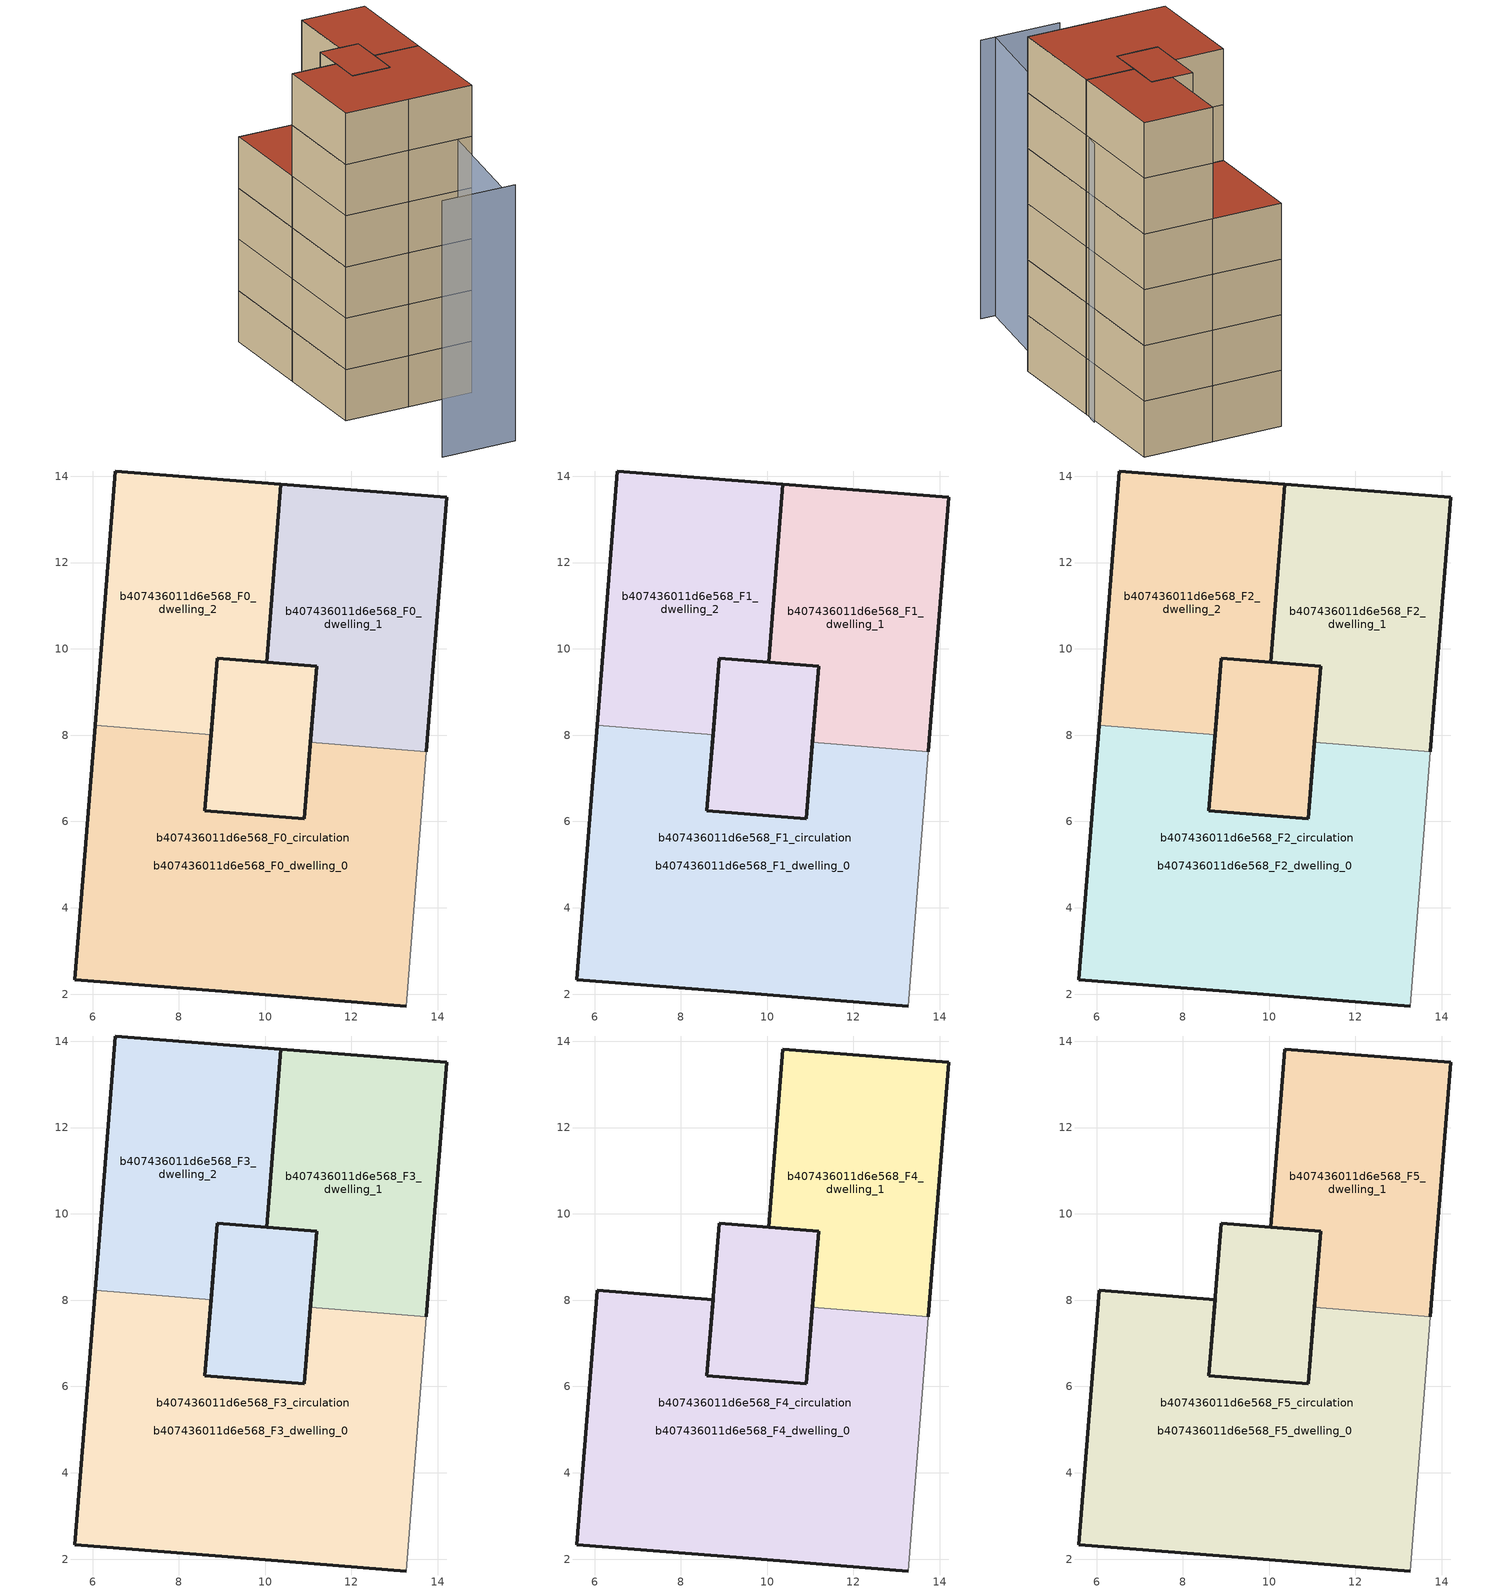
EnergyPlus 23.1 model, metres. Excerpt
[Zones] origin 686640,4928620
b407436011d6e568_F0_dwelling_0
 floor ground (EU_floor_Construction): 13.74,7.62 13.27,1.72 9.43,2.03 5.59,2.33 6.06,8.23 8.75,8.01 8.68,7.17 8.61,6.25 9.49,6.18 9.76,6.15 9.9,6.14 10.91,6.06 11.05,7.83 z0; 11.19,9.6 10.91,6.06 9.9,6.14 9.49,6.18 8.61,6.25 8.68,7.17 8.89,9.78 z0
 wall outside (EU_wall_Construction): 6.06,8.23 5.59,2.33 9.43,2.03 13.27,1.72 / 11.05,7.83 10.91,6.06 9.76,6.15 8.61,6.25 8.75,8.01 z0:3
 wall adiabatic (EU_wall_Construction): 13.27,1.72 13.74,7.62 z0:3
 wall to b407436011d6e568_F0_dwelling_2 (EU_wall_Construction): 8.75,8.01 6.06,8.23 z0:3
 wall to b407436011d6e568_F0_dwelling_1 (EU_wall_Construction): 13.74,7.62 11.05,7.83 z0:3
b407436011d6e568_F0_dwelling_1
 floor ground (EU_floor_Construction): 11.19,9.6 10.91,6.06 8.61,6.25 8.89,9.78 10.04,9.69 z0; 14.2,13.51 13.74,7.62 11.05,7.83 11.19,9.6 10.04,9.69 10.37,13.82 z0
 wall outside (EU_wall_Construction): 13.74,7.62 14.2,13.51 10.37,13.82 10.04,9.69 11.19,9.6 11.05,7.83 z0:3
b407436011d6e568_F0_dwelling_2
 floor ground (EU_floor_Construction): 11.19,9.6 10.91,6.06 8.61,6.25 8.89,9.78 10.04,9.69 z0; 10.37,13.82 10.04,9.69 8.89,9.78 8.75,8.01 6.06,8.23 6.53,14.12 z0
 wall outside (EU_wall_Construction): 8.75,8.01 8.89,9.78 10.04,9.69 10.37,13.82 6.53,14.12 6.06,8.23 z0:3
b407436011d6e568_F0_circulation
 floor ground (EU_floor_Construction): 11.19,9.6 11.05,7.83 10.91,6.06 9.9,6.14 9.76,6.15 9.49,6.18 8.61,6.25 8.68,7.17 8.71,7.56 8.75,8.01 8.89,9.78 10.04,9.69 z0; 13.74,7.62 13.27,1.72 9.43,2.03 5.59,2.33 6.06,8.23 8.75,8.01 8.68,7.17 8.61,6.25 9.49,6.18 9.76,6.15 9.9,6.14 10.91,6.06 11.05,7.83 z0; 14.2,13.51 13.74,7.62 11.05,7.83 11.19,9.6 10.04,9.69 10.37,13.82 z0; 10.37,13.82 10.04,9.69 8.89,9.78 8.75,8.01 6.06,8.23 6.53,14.12 z0
 wall outside (EU_wall_Construction): 11.19,9.6 8.89,9.78 8.61,6.25 10.91,6.06 11.19,9.6 z0:3
 roof outside (EU_floor_Construction): 10.91,6.06 11.05,7.83 11.19,9.6 10.04,9.69 8.89,9.78 8.75,8.01 8.68,7.17 8.61,6.25 9.49,6.18 9.76,6.15 9.9,6.14 z3
b407436011d6e568_F1_dwelling_0
 floor to b407436011d6e568_F0_dwelling_0 (EU_floor_Construction): 13.74,7.62 13.27,1.72 9.43,2.03 5.59,2.33 6.06,8.23 8.75,8.01 8.65,6.81 8.61,6.25 9.49,6.18 9.76,6.15 10.53,6.09 10.91,6.06 11.05,7.83 z3; 11.19,9.6 10.91,6.06 10.53,6.09 9.9,6.14 9.65,6.16 8.61,6.25 8.68,7.17 8.89,9.78 z3
 wall outside (EU_wall_Construction): 6.06,8.23 5.59,2.33 9.43,2.03 13.27,1.72 / 11.05,7.83 10.91,6.06 9.76,6.15 8.61,6.25 8.75,8.01 z3:6
 wall adiabatic (EU_wall_Construction): 13.27,1.72 13.74,7.62 z3:6
 wall to b407436011d6e568_F1_dwelling_2 (EU_wall_Construction): 8.75,8.01 6.06,8.23 z3:6
 wall to b407436011d6e568_F1_dwelling_1 (EU_wall_Construction): 13.74,7.62 11.05,7.83 z3:6
b407436011d6e568_F1_dwelling_1
 floor outside (EU_floor_Construction): 11.19,9.6 10.91,6.06 8.61,6.25 8.89,9.78 10.04,9.69 z3
 floor to b407436011d6e568_F0_dwelling_1 (EU_floor_Construction): 14.2,13.51 13.74,7.62 11.05,7.83 11.19,9.6 10.04,9.69 10.37,13.82 z3
 wall outside (EU_wall_Construction): 13.74,7.62 14.2,13.51 10.37,13.82 10.04,9.69 11.19,9.6 11.05,7.83 z3:6
b407436011d6e568_F1_dwelling_2
 floor to b407436011d6e568_F0_dwelling_2 (EU_floor_Construction): 10.37,13.82 10.04,9.69 8.89,9.78 8.75,8.01 6.06,8.23 6.53,14.12 z3; 11.19,9.6 10.91,6.06 8.61,6.25 8.89,9.78 10.04,9.69 z3
 wall outside (EU_wall_Construction): 8.75,8.01 8.89,9.78 10.04,9.69 10.37,13.82 6.53,14.12 6.06,8.23 z3:6
b407436011d6e568_F1_circulation
 floor outside (EU_floor_Construction): 11.19,9.6 11.05,7.83 10.91,6.06 9.9,6.14 9.76,6.15 9.49,6.18 8.61,6.25 8.68,7.17 8.71,7.56 8.75,8.01 8.89,9.78 10.04,9.69 z3; 10.37,13.82 10.04,9.69 8.89,9.78 8.75,8.01 6.06,8.23 6.53,14.12 z3; 14.2,13.51 13.74,7.62 11.05,7.83 11.19,9.6 10.04,9.69 10.37,13.82 z3
 floor to b407436011d6e568_F0_circulation (EU_floor_Construction): 13.74,7.62 13.27,1.72 9.43,2.03 5.59,2.33 6.06,8.23 8.75,8.01 8.68,7.17 8.61,6.25 9.49,6.18 9.76,6.15 9.9,6.14 10.91,6.06 11.05,7.83 z3
 wall outside (EU_wall_Construction): 11.19,9.6 8.89,9.78 8.61,6.25 10.91,6.06 11.19,9.6 z3:6
 roof outside (EU_floor_Construction): 10.91,6.06 11.05,7.83 11.19,9.6 10.04,9.69 8.89,9.78 8.75,8.01 8.68,7.17 8.61,6.25 9.49,6.18 9.76,6.15 9.9,6.14 z6
b407436011d6e568_F2_dwelling_0
 floor to b407436011d6e568_F1_dwelling_0 (EU_floor_Construction): 13.74,7.62 13.27,1.72 9.43,2.03 5.59,2.33 6.06,8.23 8.75,8.01 8.65,6.81 8.61,6.25 9.49,6.18 9.76,6.15 10.53,6.09 10.91,6.06 11.05,7.83 z6; 11.19,9.6 10.91,6.06 10.53,6.09 9.9,6.14 9.65,6.16 8.61,6.25 8.68,7.17 8.89,9.78 z6
 wall outside (EU_wall_Construction): 6.06,8.23 5.59,2.33 9.43,2.03 13.27,1.72 / 11.05,7.83 10.91,6.06 9.76,6.15 8.61,6.25 8.75,8.01 z6:9
 wall adiabatic (EU_wall_Construction): 13.27,1.72 13.74,7.62 z6:9
 wall to b407436011d6e568_F2_dwelling_2 (EU_wall_Construction): 8.75,8.01 6.06,8.23 z6:9
 wall to b407436011d6e568_F2_dwelling_1 (EU_wall_Construction): 13.74,7.62 11.05,7.83 z6:9
b407436011d6e568_F2_dwelling_1
 floor outside (EU_floor_Construction): 11.19,9.6 10.91,6.06 8.61,6.25 8.89,9.78 10.04,9.69 z6
 floor to b407436011d6e568_F1_dwelling_1 (EU_floor_Construction): 14.2,13.51 13.74,7.62 11.05,7.83 11.19,9.6 10.04,9.69 10.37,13.82 z6
 wall outside (EU_wall_Construction): 13.74,7.62 14.2,13.51 10.37,13.82 10.04,9.69 11.19,9.6 11.05,7.83 z6:9
b407436011d6e568_F2_dwelling_2
 floor to b407436011d6e568_F1_dwelling_2 (EU_floor_Construction): 10.37,13.82 10.04,9.69 8.89,9.78 8.75,8.01 6.06,8.23 6.53,14.12 z6; 11.19,9.6 10.91,6.06 8.61,6.25 8.89,9.78 10.04,9.69 z6
 wall outside (EU_wall_Construction): 8.75,8.01 8.89,9.78 10.04,9.69 10.37,13.82 6.53,14.12 6.06,8.23 z6:9
b407436011d6e568_F2_circulation
 floor outside (EU_floor_Construction): 11.19,9.6 11.05,7.83 10.91,6.06 9.9,6.14 9.76,6.15 9.49,6.18 8.61,6.25 8.68,7.17 8.71,7.56 8.75,8.01 8.89,9.78 10.04,9.69 z6; 10.37,13.82 10.04,9.69 8.89,9.78 8.75,8.01 6.06,8.23 6.53,14.12 z6; 14.2,13.51 13.74,7.62 11.05,7.83 11.19,9.6 10.04,9.69 10.37,13.82 z6
 floor to b407436011d6e568_F1_circulation (EU_floor_Construction): 13.74,7.62 13.27,1.72 9.43,2.03 5.59,2.33 6.06,8.23 8.75,8.01 8.68,7.17 8.61,6.25 9.49,6.18 9.76,6.15 9.9,6.14 10.91,6.06 11.05,7.83 z6
 wall outside (EU_wall_Construction): 11.19,9.6 8.89,9.78 8.61,6.25 10.91,6.06 11.19,9.6 z6:9
 roof outside (EU_floor_Construction): 10.91,6.06 11.05,7.83 11.19,9.6 10.04,9.69 8.89,9.78 8.75,8.01 8.68,7.17 8.61,6.25 9.49,6.18 9.76,6.15 9.9,6.14 z9
b407436011d6e568_F3_dwelling_0
 floor to b407436011d6e568_F2_dwelling_0 (EU_floor_Construction): 13.74,7.62 13.27,1.72 9.43,2.03 5.59,2.33 6.06,8.23 8.75,8.01 8.65,6.81 8.61,6.25 9.49,6.18 9.76,6.15 10.53,6.09 10.91,6.06 11.05,7.83 z9; 11.19,9.6 10.91,6.06 10.53,6.09 9.9,6.14 9.65,6.16 8.61,6.25 8.68,7.17 8.89,9.78 z9
 wall outside (EU_wall_Construction): 6.06,8.23 5.59,2.33 9.43,2.03 13.27,1.72 / 11.05,7.83 10.91,6.06 9.76,6.15 8.61,6.25 8.75,8.01 z9:12
 wall adiabatic (EU_wall_Construction): 13.27,1.72 13.74,7.62 z9:12
 wall to b407436011d6e568_F3_dwelling_2 (EU_wall_Construction): 8.75,8.01 6.06,8.23 z9:12
 wall to b407436011d6e568_F3_dwelling_1 (EU_wall_Construction): 13.74,7.62 11.05,7.83 z9:12
b407436011d6e568_F3_dwelling_1
 floor outside (EU_floor_Construction): 11.19,9.6 10.91,6.06 8.61,6.25 8.89,9.78 10.04,9.69 z9
 floor to b407436011d6e568_F2_dwelling_1 (EU_floor_Construction): 14.2,13.51 13.74,7.62 11.05,7.83 11.19,9.6 10.04,9.69 10.37,13.82 z9
 wall outside (EU_wall_Construction): 13.74,7.62 14.2,13.51 10.37,13.82 10.04,9.69 11.19,9.6 11.05,7.83 z9:12
b407436011d6e568_F3_dwelling_2
 floor to b407436011d6e568_F2_dwelling_2 (EU_floor_Construction): 10.37,13.82 10.04,9.69 8.89,9.78 8.75,8.01 6.06,8.23 6.53,14.12 z9; 11.19,9.6 10.91,6.06 8.61,6.25 8.89,9.78 10.04,9.69 z9
 wall outside (EU_wall_Construction): 8.75,8.01 8.89,9.78 10.04,9.69 10.37,13.82 6.53,14.12 6.06,8.23 z9:12
 roof outside (EU_roof_Construction): 8.75,8.01 8.89,9.78 10.04,9.69 10.37,13.82 6.53,14.12 6.06,8.23 z12; 10.91,6.06 11.19,9.6 10.04,9.69 8.89,9.78 8.61,6.25 z12
b407436011d6e568_F3_circulation
 floor outside (EU_floor_Construction): 11.19,9.6 11.05,7.83 10.91,6.06 9.9,6.14 9.76,6.15 9.49,6.18 8.61,6.25 8.68,7.17 8.71,7.56 8.75,8.01 8.89,9.78 10.04,9.69 z9; 10.37,13.82 10.04,9.69 8.89,9.78 8.75,8.01 6.06,8.23 6.53,14.12 z9; 14.2,13.51 13.74,7.62 11.05,7.83 11.19,9.6 10.04,9.69 10.37,13.82 z9
 floor to b407436011d6e568_F2_circulation (EU_floor_Construction): 13.74,7.62 13.27,1.72 9.43,2.03 5.59,2.33 6.06,8.23 8.75,8.01 8.68,7.17 8.61,6.25 9.49,6.18 9.76,6.15 9.9,6.14 10.91,6.06 11.05,7.83 z9
 wall outside (EU_wall_Construction): 11.19,9.6 8.89,9.78 8.61,6.25 10.91,6.06 11.19,9.6 z9:12
 roof outside (EU_floor_Construction): 10.91,6.06 11.05,7.83 11.19,9.6 10.04,9.69 8.89,9.78 8.75,8.01 8.68,7.17 8.61,6.25 9.49,6.18 9.76,6.15 9.9,6.14 z12; 8.75,8.01 8.89,9.78 10.04,9.69 10.37,13.82 6.53,14.12 6.06,8.23 z12
b407436011d6e568_F4_dwelling_0
 floor to b407436011d6e568_F3_dwelling_0 (EU_floor_Construction): 13.74,7.62 13.27,1.72 9.43,2.03 5.59,2.33 6.06,8.23 8.75,8.01 8.65,6.81 8.61,6.25 9.49,6.18 9.76,6.15 10.53,6.09 10.91,6.06 11.05,7.83 z12; 11.19,9.6 10.91,6.06 10.53,6.09 9.9,6.14 9.65,6.16 8.61,6.25 8.68,7.17 8.89,9.78 z12
 wall outside (EU_wall_Construction): 11.05,7.83 10.91,6.06 9.76,6.15 8.61,6.25 8.75,8.01 6.06,8.23 5.59,2.33 9.43,2.03 13.27,1.72 z12:15
 wall adiabatic (EU_wall_Construction): 13.27,1.72 13.74,7.62 z12:15
 wall to b407436011d6e568_F4_dwelling_1 (EU_wall_Construction): 13.74,7.62 11.05,7.83 z12:15
b407436011d6e568_F4_dwelling_1
 floor to b407436011d6e568_F3_dwelling_1 (EU_floor_Construction): 14.2,13.51 13.74,7.62 11.05,7.83 11.19,9.6 10.04,9.69 10.37,13.82 z12; 11.19,9.6 10.91,6.06 8.61,6.25 8.89,9.78 10.04,9.69 z12
 wall outside (EU_wall_Construction): 13.74,7.62 14.2,13.51 10.37,13.82 10.04,9.69 11.19,9.6 11.05,7.83 z12:15
b407436011d6e568_F4_circulation
 floor outside (EU_floor_Construction): 11.19,9.6 11.05,7.83 10.91,6.06 9.9,6.14 9.76,6.15 9.49,6.18 8.61,6.25 8.68,7.17 8.71,7.56 8.75,8.01 8.89,9.78 10.04,9.69 z12; 14.2,13.51 13.74,7.62 11.05,7.83 11.19,9.6 10.04,9.69 10.37,13.82 z12
 floor to b407436011d6e568_F3_circulation (EU_floor_Construction): 13.74,7.62 13.27,1.72 9.43,2.03 5.59,2.33 6.06,8.23 8.75,8.01 8.68,7.17 8.61,6.25 9.49,6.18 9.76,6.15 9.9,6.14 10.91,6.06 11.05,7.83 z12
 wall outside (EU_wall_Construction): 11.19,9.6 8.89,9.78 8.61,6.25 10.91,6.06 11.19,9.6 z12:15
 roof outside (EU_floor_Construction): 10.91,6.06 11.05,7.83 11.19,9.6 10.04,9.69 8.89,9.78 8.75,8.01 8.68,7.17 8.61,6.25 9.49,6.18 9.76,6.15 9.9,6.14 z15
b407436011d6e568_F5_dwelling_0
 floor to b407436011d6e568_F4_dwelling_0 (EU_floor_Construction): 13.74,7.62 13.27,1.72 9.43,2.03 5.59,2.33 6.06,8.23 8.75,8.01 8.65,6.81 8.61,6.25 9.49,6.18 9.76,6.15 10.53,6.09 10.91,6.06 11.05,7.83 z15; 11.19,9.6 10.91,6.06 10.53,6.09 9.9,6.14 9.65,6.16 8.61,6.25 8.68,7.17 8.89,9.78 z15
 wall outside (EU_wall_Construction): 11.05,7.83 10.91,6.06 9.76,6.15 8.61,6.25 8.75,8.01 6.06,8.23 5.59,2.33 9.43,2.03 13.27,1.72 z15:18
 wall adiabatic (EU_wall_Construction): 13.27,1.72 13.74,7.62 z15:18
 wall to b407436011d6e568_F5_dwelling_1 (EU_wall_Construction): 13.74,7.62 11.05,7.83 z15:18
 roof outside (EU_roof_Construction): 10.91,6.06 11.19,9.6 8.89,9.78 8.68,7.17 8.61,6.25 9.49,6.18 9.9,6.14 z18; 13.27,1.72 13.74,7.62 11.05,7.83 10.91,6.06 9.9,6.14 9.76,6.15 9.49,6.18 8.61,6.25 8.68,7.17 8.75,8.01 6.06,8.23 5.59,2.33 9.43,2.03 z18
b407436011d6e568_F5_dwelling_1
 floor to b407436011d6e568_F4_dwelling_1 (EU_floor_Construction): 14.2,13.51 13.74,7.62 11.05,7.83 11.19,9.6 10.04,9.69 10.37,13.82 z15; 11.19,9.6 10.91,6.06 8.61,6.25 8.89,9.78 10.04,9.69 z15
 wall outside (EU_wall_Construction): 13.74,7.62 14.2,13.51 10.37,13.82 10.04,9.69 11.19,9.6 11.05,7.83 z15:18
 roof outside (EU_roof_Construction): 13.74,7.62 14.2,13.51 10.37,13.82 10.04,9.69 11.19,9.6 11.05,7.83 z18; 10.91,6.06 11.19,9.6 10.04,9.69 8.89,9.78 8.61,6.25 z18
b407436011d6e568_F5_circulation
 floor outside (EU_floor_Construction): 11.19,9.6 11.05,7.83 10.91,6.06 9.9,6.14 9.76,6.15 9.49,6.18 8.61,6.25 8.68,7.17 8.71,7.56 8.75,8.01 8.89,9.78 10.04,9.69 z15; 14.2,13.51 13.74,7.62 11.05,7.83 11.19,9.6 10.04,9.69 10.37,13.82 z15
 floor to b407436011d6e568_F4_circulation (EU_floor_Construction): 13.74,7.62 13.27,1.72 9.43,2.03 5.59,2.33 6.06,8.23 8.75,8.01 8.68,7.17 8.61,6.25 9.49,6.18 9.76,6.15 9.9,6.14 10.91,6.06 11.05,7.83 z15
 wall outside (EU_wall_Construction): 11.19,9.6 8.89,9.78 8.61,6.25 10.91,6.06 11.19,9.6 z15:18
 roof outside (EU_roof_Construction): 10.91,6.06 11.05,7.83 11.19,9.6 10.04,9.69 8.89,9.78 8.75,8.01 8.68,7.17 8.61,6.25 9.49,6.18 9.76,6.15 9.9,6.14 z18; 13.27,1.72 13.74,7.62 11.05,7.83 10.91,6.06 9.9,6.14 9.76,6.15 9.49,6.18 8.61,6.25 8.68,7.17 8.75,8.01 6.06,8.23 5.59,2.33 9.43,2.03 z18; 13.74,7.62 14.2,13.51 10.37,13.82 10.04,9.69 11.19,9.6 11.05,7.83 z18
shading: 7.31,-4.45 11.72,-4.83 / 10.95,-4.66 13.94,8.67 z0:15
[Building]
EU S2 Campaign: North Axis=0; Terrain=City; Solar Distribution=FullExterior
[Site:Location]
Bologna: Latitude=44.5; Longitude=11.25; Time Zone=1; Elevation=37
[SizingPeriod:WeatherFileDays]
AnnualSizingPeriod: Begin Month=1; Begin Day of Month=1; End Month=12; End Day of Month=31; Day of Week for Start Day=Monday; Use Weather File Daylight Saving Period=No; Use Weather File Rain and Snow Indicators=No
[MATERIAL]
EU_InternalMass_Material: Roughness=MediumRough; Thickness=0.1; Conductivity=1; Density=1800; Specific Heat=900; Thermal Absorptance=0.9; Solar Absorptance=0.7; Visible Absorptance=0.7
[MATERIAL:NOMASS] Roughness=MediumRough; Thermal Absorptance=0.9; Solar Absorptance=0.7; Visible Absorptance=0.7
Name | Thermal Resistance
EU_wall_NoMass | 0.905828
EU_roof_NoMass | 0.37593
EU_floor_NoMass | 0.67114
[CONSTRUCTION]
EU_wall_Construction: EU_wall_NoMass
EU_roof_Construction: EU_roof_NoMass
EU_floor_Construction: EU_floor_NoMass
EU_InternalMass_Construction: EU_InternalMass_Material
[ZONE] Type=1; Multiplier=1; Ceiling Height=autocalculate; Floor Area=autocalculate; Part of Total Floor Area=Yes
Name | Volume
b407436011d6e568_F0_dwelling_0; b407436011d6e568_F1_dwelling_0; b407436011d6e568_F2_dwelling_0; b407436011d6e568_F3_dwelling_0; b407436011d6e568_F4_dwelling_0; b407436011d6e568_F5_dwelling_0 | 148.867
b407436011d6e568_F0_dwelling_1 | 86.7253
b407436011d6e568_F1_dwelling_1; b407436011d6e568_F2_dwelling_1; b407436011d6e568_F3_dwelling_1; b407436011d6e568_F4_dwelling_1; b407436011d6e568_F5_dwelling_1 | 86.7246
b407436011d6e568_F0_dwelling_2; b407436011d6e568_F1_dwelling_2; b407436011d6e568_F2_dwelling_2; b407436011d6e568_F3_dwelling_2 | 86.7239
b407436011d6e568_F0_circulation; b407436011d6e568_F1_circulation; b407436011d6e568_F2_circulation; b407436011d6e568_F3_circulation | 273.15
b407436011d6e568_F4_circulation; b407436011d6e568_F5_circulation | 211.008
[INTERNALMASS] Construction=EU_InternalMass_Construction
Name | Zone or ZoneList | Surface Area
b407436011d6e568_F0_dwelling_0_EU_InternalMass | b407436011d6e568_F0_dwelling_0 | 41.4278
b407436011d6e568_F0_dwelling_1_EU_InternalMass | b407436011d6e568_F0_dwelling_1 | 20.7139
b407436011d6e568_F0_dwelling_2_EU_InternalMass | b407436011d6e568_F0_dwelling_2 | 20.7139
b407436011d6e568_F1_dwelling_0_EU_InternalMass | b407436011d6e568_F1_dwelling_0 | 41.4278
b407436011d6e568_F1_dwelling_1_EU_InternalMass | b407436011d6e568_F1_dwelling_1 | 20.7139
b407436011d6e568_F1_dwelling_2_EU_InternalMass | b407436011d6e568_F1_dwelling_2 | 20.7139
b407436011d6e568_F2_dwelling_0_EU_InternalMass | b407436011d6e568_F2_dwelling_0 | 41.4278
b407436011d6e568_F2_dwelling_1_EU_InternalMass | b407436011d6e568_F2_dwelling_1 | 20.7139
b407436011d6e568_F2_dwelling_2_EU_InternalMass | b407436011d6e568_F2_dwelling_2 | 20.7139
b407436011d6e568_F3_dwelling_0_EU_InternalMass | b407436011d6e568_F3_dwelling_0 | 41.4278
b407436011d6e568_F3_dwelling_1_EU_InternalMass | b407436011d6e568_F3_dwelling_1 | 20.7139
b407436011d6e568_F3_dwelling_2_EU_InternalMass | b407436011d6e568_F3_dwelling_2 | 20.7139
b407436011d6e568_F4_dwelling_0_EU_InternalMass | b407436011d6e568_F4_dwelling_0 | 41.4278
b407436011d6e568_F4_dwelling_1_EU_InternalMass | b407436011d6e568_F4_dwelling_1 | 41.4278
b407436011d6e568_F5_dwelling_0_EU_InternalMass | b407436011d6e568_F5_dwelling_0 | 41.4278
b407436011d6e568_F5_dwelling_1_EU_InternalMass | b407436011d6e568_F5_dwelling_1 | 41.4278
[OTHEREQUIPMENT] Fuel Type=Electricity; Design Level Calculation Method=Watts/Area; Power per Zone Floor Area=1; Fraction Latent=0; Fraction Radiant=0; Fraction Lost=0; Carbon Dioxide Generation Rate=0; EndUse Subcategory=EU_Step8_InternalGains
Name | Zone or ZoneList or Space or SpaceList | Schedule
EU_Step8_InternalGain_b407436011d6e568_F0_dwelling_0_f000 | b407436011d6e568_F0_dwelling_0 | EU_Step8_GainSchedule_b407436011d6e568_F0_dwelling_0_f000
EU_Step8_InternalGain_b407436011d6e568_F0_dwelling_1_f000 | b407436011d6e568_F0_dwelling_1 | EU_Step8_GainSchedule_b407436011d6e568_F0_dwelling_1_f000
EU_Step8_InternalGain_b407436011d6e568_F0_dwelling_2_f000 | b407436011d6e568_F0_dwelling_2 | EU_Step8_GainSchedule_b407436011d6e568_F0_dwelling_2_f000
EU_Step8_InternalGain_b407436011d6e568_F1_dwelling_0_f000 | b407436011d6e568_F1_dwelling_0 | EU_Step8_GainSchedule_b407436011d6e568_F1_dwelling_0_f000
EU_Step8_InternalGain_b407436011d6e568_F1_dwelling_1_f000 | b407436011d6e568_F1_dwelling_1 | EU_Step8_GainSchedule_b407436011d6e568_F1_dwelling_1_f000
EU_Step8_InternalGain_b407436011d6e568_F1_dwelling_2_f000 | b407436011d6e568_F1_dwelling_2 | EU_Step8_GainSchedule_b407436011d6e568_F1_dwelling_2_f000
EU_Step8_InternalGain_b407436011d6e568_F2_dwelling_0_f000 | b407436011d6e568_F2_dwelling_0 | EU_Step8_GainSchedule_b407436011d6e568_F2_dwelling_0_f000
EU_Step8_InternalGain_b407436011d6e568_F2_dwelling_1_f000 | b407436011d6e568_F2_dwelling_1 | EU_Step8_GainSchedule_b407436011d6e568_F2_dwelling_1_f000
EU_Step8_InternalGain_b407436011d6e568_F2_dwelling_2_f000 | b407436011d6e568_F2_dwelling_2 | EU_Step8_GainSchedule_b407436011d6e568_F2_dwelling_2_f000
EU_Step8_InternalGain_b407436011d6e568_F3_dwelling_0_f000 | b407436011d6e568_F3_dwelling_0 | EU_Step8_GainSchedule_b407436011d6e568_F3_dwelling_0_f000
EU_Step8_InternalGain_b407436011d6e568_F3_dwelling_1_f000 | b407436011d6e568_F3_dwelling_1 | EU_Step8_GainSchedule_b407436011d6e568_F3_dwelling_1_f000
EU_Step8_InternalGain_b407436011d6e568_F3_dwelling_2_f000 | b407436011d6e568_F3_dwelling_2 | EU_Step8_GainSchedule_b407436011d6e568_F3_dwelling_2_f000
EU_Step8_InternalGain_b407436011d6e568_F4_dwelling_0_f000 | b407436011d6e568_F4_dwelling_0 | EU_Step8_GainSchedule_b407436011d6e568_F4_dwelling_0_f000
EU_Step8_InternalGain_b407436011d6e568_F4_dwelling_1_f000 | b407436011d6e568_F4_dwelling_1 | EU_Step8_GainSchedule_b407436011d6e568_F4_dwelling_1_f000
EU_Step8_InternalGain_b407436011d6e568_F5_dwelling_0_f000 | b407436011d6e568_F5_dwelling_0 | EU_Step8_GainSchedule_b407436011d6e568_F5_dwelling_0_f000
EU_Step8_InternalGain_b407436011d6e568_F5_dwelling_1_f000 | b407436011d6e568_F5_dwelling_1 | EU_Step8_GainSchedule_b407436011d6e568_F5_dwelling_1_f000
[ZONEINFILTRATION:DESIGNFLOWRATE] Schedule=EU_AlwaysOn; Design Flow Rate Calculation Method=Flow/Area; Flow Rate per Floor Area=0.0005; Constant Term Coefficient=1; Temperature Term Coefficient=0; Velocity Term Coefficient=0; Velocity Squared Term Coefficient=0
Name | Zone or ZoneList or Space or SpaceList
EU_Circulation_Infiltration_b407436011d6e568_F0_circulation | b407436011d6e568_F0_circulation
EU_Circulation_Infiltration_b407436011d6e568_F1_circulation | b407436011d6e568_F1_circulation
EU_Circulation_Infiltration_b407436011d6e568_F2_circulation | b407436011d6e568_F2_circulation
EU_Circulation_Infiltration_b407436011d6e568_F3_circulation | b407436011d6e568_F3_circulation
EU_Circulation_Infiltration_b407436011d6e568_F4_circulation | b407436011d6e568_F4_circulation
EU_Circulation_Infiltration_b407436011d6e568_F5_circulation | b407436011d6e568_F5_circulation
[ZONEVENTILATION:DESIGNFLOWRATE] Schedule=EU_AlwaysOn; Design Flow Rate Calculation Method=AirChanges/Hour; Air Changes per Hour=0.73129; Ventilation Type=Natural; Fan Pressure Rise=0; Fan Total Efficiency=1; Constant Term Coefficient=1; Temperature Term Coefficient=0; Velocity Term Coefficient=0; Velocity Squared Term Coefficient=0; Minimum Indoor Temperature=-100; Maximum Indoor Temperature=100; Delta Temperature=-100; Minimum Outdoor Temperature=-100; Maximum Outdoor Temperature=100; Maximum Wind Speed=40
Name | Zone or ZoneList or Space or SpaceList
EU_ConstantAir_b407436011d6e568_F0_dwelling_0 | b407436011d6e568_F0_dwelling_0
EU_ConstantAir_b407436011d6e568_F0_dwelling_1 | b407436011d6e568_F0_dwelling_1
EU_ConstantAir_b407436011d6e568_F0_dwelling_2 | b407436011d6e568_F0_dwelling_2
EU_ConstantAir_b407436011d6e568_F1_dwelling_0 | b407436011d6e568_F1_dwelling_0
EU_ConstantAir_b407436011d6e568_F1_dwelling_1 | b407436011d6e568_F1_dwelling_1
EU_ConstantAir_b407436011d6e568_F1_dwelling_2 | b407436011d6e568_F1_dwelling_2
EU_ConstantAir_b407436011d6e568_F2_dwelling_0 | b407436011d6e568_F2_dwelling_0
EU_ConstantAir_b407436011d6e568_F2_dwelling_1 | b407436011d6e568_F2_dwelling_1
EU_ConstantAir_b407436011d6e568_F2_dwelling_2 | b407436011d6e568_F2_dwelling_2
EU_ConstantAir_b407436011d6e568_F3_dwelling_0 | b407436011d6e568_F3_dwelling_0
EU_ConstantAir_b407436011d6e568_F3_dwelling_1 | b407436011d6e568_F3_dwelling_1
EU_ConstantAir_b407436011d6e568_F3_dwelling_2 | b407436011d6e568_F3_dwelling_2
EU_ConstantAir_b407436011d6e568_F4_dwelling_0 | b407436011d6e568_F4_dwelling_0
EU_ConstantAir_b407436011d6e568_F4_dwelling_1 | b407436011d6e568_F4_dwelling_1
EU_ConstantAir_b407436011d6e568_F5_dwelling_0 | b407436011d6e568_F5_dwelling_0
EU_ConstantAir_b407436011d6e568_F5_dwelling_1 | b407436011d6e568_F5_dwelling_1
[HVACTEMPLATE:THERMOSTAT] Constant Heating Setpoint=20; Constant Cooling Setpoint=50
EU_HeatOnly_b407436011d6e568_F0_dwelling_0; EU_HeatOnly_b407436011d6e568_F0_dwelling_1; EU_HeatOnly_b407436011d6e568_F0_dwelling_2; EU_HeatOnly_b407436011d6e568_F1_dwelling_0; EU_HeatOnly_b407436011d6e568_F1_dwelling_1; EU_HeatOnly_b407436011d6e568_F1_dwelling_2; EU_HeatOnly_b407436011d6e568_F2_dwelling_0; EU_HeatOnly_b407436011d6e568_F2_dwelling_1; EU_HeatOnly_b407436011d6e568_F2_dwelling_2; EU_HeatOnly_b407436011d6e568_F3_dwelling_0; EU_HeatOnly_b407436011d6e568_F3_dwelling_1; EU_HeatOnly_b407436011d6e568_F3_dwelling_2; EU_HeatOnly_b407436011d6e568_F4_dwelling_0; EU_HeatOnly_b407436011d6e568_F4_dwelling_1; EU_HeatOnly_b407436011d6e568_F5_dwelling_0; EU_HeatOnly_b407436011d6e568_F5_dwelling_1
[HVACTEMPLATE:ZONE:IDEALLOADSAIRSYSTEM] System Availability Schedule=EU_AlwaysOn; Maximum Heating Supply Air Temperature=50; Minimum Cooling Supply Air Temperature=13; Maximum Heating Supply Air Humidity Ratio=0.0156; Minimum Cooling Supply Air Humidity Ratio=0.0077; Heating Limit=NoLimit; Cooling Limit=NoLimit; Heating Availability Schedule=EU_AlwaysOn; Cooling Availability Schedule=EU_CoolingOff; Dehumidification Control Type=ConstantSensibleHeatRatio; Cooling Sensible Heat Ratio=0.7; Dehumidification Setpoint=60; Humidification Control Type=None; Humidification Setpoint=30; Outdoor Air Method=None; Outdoor Air Flow Rate per Person=0.00944; Outdoor Air Flow Rate per Zone Floor Area=0; Outdoor Air Flow Rate per Zone=0; Demand Controlled Ventilation Type=None; Outdoor Air Economizer Type=NoEconomizer; Heat Recovery Type=None; Sensible Heat Recovery Effectiveness=0.7; Latent Heat Recovery Effectiveness=0.65
Name | Template Thermostat
b407436011d6e568_F0_dwelling_0 | EU_HeatOnly_b407436011d6e568_F0_dwelling_0
b407436011d6e568_F0_dwelling_1 | EU_HeatOnly_b407436011d6e568_F0_dwelling_1
b407436011d6e568_F0_dwelling_2 | EU_HeatOnly_b407436011d6e568_F0_dwelling_2
b407436011d6e568_F1_dwelling_0 | EU_HeatOnly_b407436011d6e568_F1_dwelling_0
b407436011d6e568_F1_dwelling_1 | EU_HeatOnly_b407436011d6e568_F1_dwelling_1
b407436011d6e568_F1_dwelling_2 | EU_HeatOnly_b407436011d6e568_F1_dwelling_2
b407436011d6e568_F2_dwelling_0 | EU_HeatOnly_b407436011d6e568_F2_dwelling_0
b407436011d6e568_F2_dwelling_1 | EU_HeatOnly_b407436011d6e568_F2_dwelling_1
b407436011d6e568_F2_dwelling_2 | EU_HeatOnly_b407436011d6e568_F2_dwelling_2
b407436011d6e568_F3_dwelling_0 | EU_HeatOnly_b407436011d6e568_F3_dwelling_0
b407436011d6e568_F3_dwelling_1 | EU_HeatOnly_b407436011d6e568_F3_dwelling_1
b407436011d6e568_F3_dwelling_2 | EU_HeatOnly_b407436011d6e568_F3_dwelling_2
b407436011d6e568_F4_dwelling_0 | EU_HeatOnly_b407436011d6e568_F4_dwelling_0
b407436011d6e568_F4_dwelling_1 | EU_HeatOnly_b407436011d6e568_F4_dwelling_1
b407436011d6e568_F5_dwelling_0 | EU_HeatOnly_b407436011d6e568_F5_dwelling_0
b407436011d6e568_F5_dwelling_1 | EU_HeatOnly_b407436011d6e568_F5_dwelling_1
[SIZING:ZONE] Zone Cooling Design Supply Air Temperature Input Method=SupplyAirTemperature; Zone Cooling Design Supply Air Temperature=13; Zone Heating Design Supply Air Temperature Input Method=SupplyAirTemperature; Zone Heating Design Supply Air Temperature=50; Zone Cooling Design Supply Air Humidity Ratio=0.008; Zone Heating Design Supply Air Humidity Ratio=0.008; Cooling Design Air Flow Method=DesignDay; Cooling Design Air Flow Rate=0; Cooling Minimum Air Flow per Zone Floor Area=0.000762; Cooling Minimum Air Flow=0; Cooling Minimum Air Flow Fraction=0.2; Heating Design Air Flow Method=DesignDay; Heating Design Air Flow Rate=0; Heating Maximum Air Flow per Zone Floor Area=0.002032; Heating Maximum Air Flow=0.141576; Heating Maximum Air Flow Fraction=0.3; Account for Dedicated Outdoor Air System=No; Dedicated Outdoor Air System Control Strategy=NeutralSupplyAir; Dedicated Outdoor Air Low Setpoint Temperature for Design=autosize; Dedicated Outdoor Air High Setpoint Temperature for Design=autosize; Zone Load Sizing Method=Sensible Load Only No Latent Load; Zone Latent Cooling Design Supply Air Humidity Ratio Input Method=HumidityRatioDifference; Zone Cooling Design Supply Air Humidity Ratio Difference=0.005; Zone Latent Heating Design Supply Air Humidity Ratio Input Method=HumidityRatioDifference; Zone Humidification Design Supply Air Humidity Ratio Difference=0.005
b407436011d6e568_F0_dwelling_0; b407436011d6e568_F0_dwelling_1; b407436011d6e568_F0_dwelling_2; b407436011d6e568_F1_dwelling_0; b407436011d6e568_F1_dwelling_1; b407436011d6e568_F1_dwelling_2; b407436011d6e568_F2_dwelling_0; b407436011d6e568_F2_dwelling_1; b407436011d6e568_F2_dwelling_2; b407436011d6e568_F3_dwelling_0; b407436011d6e568_F3_dwelling_1; b407436011d6e568_F3_dwelling_2; b407436011d6e568_F4_dwelling_0; b407436011d6e568_F4_dwelling_1; b407436011d6e568_F5_dwelling_0; b407436011d6e568_F5_dwelling_1
[SCHEDULE:CONSTANT]
Name | Hourly Value
EU_AlwaysOn | 1
EU_CoolingOff | 0
[SCHEDULE:FILE] Column Number=1; Rows to Skip at Top=0; Number of Hours of Data=8760; Column Separator=Comma; Interpolate to Timestep=No; Minutes per Item=60; Adjust Schedule for Daylight Savings=Yes
Name | File
EU_Step8_GainSchedule_b407436011d6e568_F0_dwelling_0_f000 | ../../schedules/b407436011d6e568/b407436011d6e568_F0_dwelling_0_f000_gain.csv
EU_Step8_GainSchedule_b407436011d6e568_F0_dwelling_1_f000 | ../../schedules/b407436011d6e568/b407436011d6e568_F0_dwelling_1_f000_gain.csv
EU_Step8_GainSchedule_b407436011d6e568_F0_dwelling_2_f000 | ../../schedules/b407436011d6e568/b407436011d6e568_F0_dwelling_2_f000_gain.csv
EU_Step8_GainSchedule_b407436011d6e568_F1_dwelling_0_f000 | ../../schedules/b407436011d6e568/b407436011d6e568_F1_dwelling_0_f000_gain.csv
EU_Step8_GainSchedule_b407436011d6e568_F1_dwelling_1_f000 | ../../schedules/b407436011d6e568/b407436011d6e568_F1_dwelling_1_f000_gain.csv
EU_Step8_GainSchedule_b407436011d6e568_F1_dwelling_2_f000 | ../../schedules/b407436011d6e568/b407436011d6e568_F1_dwelling_2_f000_gain.csv
EU_Step8_GainSchedule_b407436011d6e568_F2_dwelling_0_f000 | ../../schedules/b407436011d6e568/b407436011d6e568_F2_dwelling_0_f000_gain.csv
EU_Step8_GainSchedule_b407436011d6e568_F2_dwelling_1_f000 | ../../schedules/b407436011d6e568/b407436011d6e568_F2_dwelling_1_f000_gain.csv
EU_Step8_GainSchedule_b407436011d6e568_F2_dwelling_2_f000 | ../../schedules/b407436011d6e568/b407436011d6e568_F2_dwelling_2_f000_gain.csv
EU_Step8_GainSchedule_b407436011d6e568_F3_dwelling_0_f000 | ../../schedules/b407436011d6e568/b407436011d6e568_F3_dwelling_0_f000_gain.csv
EU_Step8_GainSchedule_b407436011d6e568_F3_dwelling_1_f000 | ../../schedules/b407436011d6e568/b407436011d6e568_F3_dwelling_1_f000_gain.csv
EU_Step8_GainSchedule_b407436011d6e568_F3_dwelling_2_f000 | ../../schedules/b407436011d6e568/b407436011d6e568_F3_dwelling_2_f000_gain.csv
EU_Step8_GainSchedule_b407436011d6e568_F4_dwelling_0_f000 | ../../schedules/b407436011d6e568/b407436011d6e568_F4_dwelling_0_f000_gain.csv
EU_Step8_GainSchedule_b407436011d6e568_F4_dwelling_1_f000 | ../../schedules/b407436011d6e568/b407436011d6e568_F4_dwelling_1_f000_gain.csv
EU_Step8_GainSchedule_b407436011d6e568_F5_dwelling_0_f000 | ../../schedules/b407436011d6e568/b407436011d6e568_F5_dwelling_0_f000_gain.csv
EU_Step8_GainSchedule_b407436011d6e568_F5_dwelling_1_f000 | ../../schedules/b407436011d6e568/b407436011d6e568_F5_dwelling_1_f000_gain.csv
